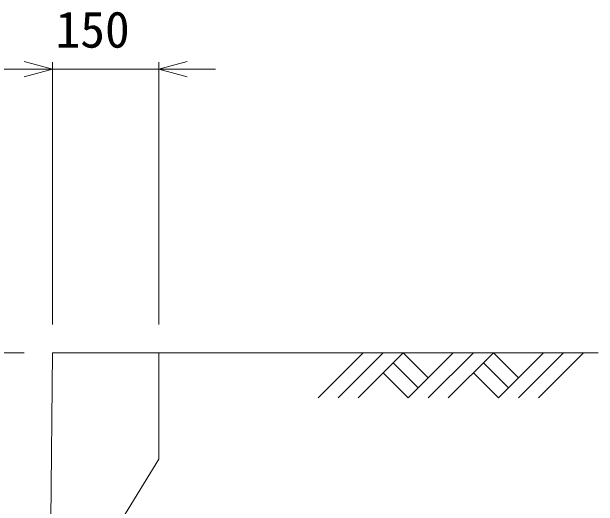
# Model space of a CAD drawing. Units: millimetres, scale not verified. Extents: x 748 to 253048, y 13754 to 73154.
# Drawn here: x 15122 to 19260, y 39272 to 42759 of the extents above; entities that cross this region are included whole.
import ezdxf
from ezdxf.enums import TextEntityAlignment as Align

# ---------------------------------------------------------------- set-up
doc = ezdxf.new("R2010")
doc.units = ezdxf.units.MM
doc.header["$LTSCALE"] = 300
for name, color, linetype, lineweight in [('0_2', 1, 'Continuous', 18), ('D-DCR', 7, 'Continuous', 18), ('D-STR', 1, 'Continuous', 18), ('D-STR-DIM', 7, 'Continuous', 18)]:
    doc.layers.add(name, color=color, linetype=linetype, lineweight=lineweight)
doc.styles.add('ＭＳ ゴシック', font='')
doc.styles.get('ＭＳ ゴシック').set_extended_font_data('MS Gothic')

msp = doc.modelspace()

# ---------------------------------------------------------------- linework, layer by layer
at = {"layer": '0_2'}
for p, q in [((15210.3, 42407.2), (15410.3, 42353.6)), ((16160.3, 42353.6), (16360.3, 42407.2)), ((15410.3, 42353.6), (15210.3, 42300)), ((15410.3, 42353.6), (15210.3, 42353.6)), ((16360.3, 42300), (16160.3, 42353.6)), ((16160.3, 42353.6), (16360.3, 42353.6))]:
    msp.add_line(p, q, dxfattribs=at)
at = {"layer": 'D-DCR'}
for p, q in [((17283.1, 40035.4), (17601.3, 40353.6)), ((17424.6, 40035.4), (17742.8, 40353.6)), ((17566, 40035.4), (17884.2, 40353.6)), ((17884.2, 40353.6), (18061, 40176.8)), ((17919.5, 40035.4), (18237.7, 40353.6)), ((18061, 40035.4), (18379.2, 40353.6)), ((18202.4, 40035.4), (18520.6, 40353.6)), ((18520.6, 40353.6), (18697.4, 40176.8)), ((18555.9, 40035.4), (18874.1, 40353.6)), ((18697.4, 40035.4), (19015.6, 40353.6)), ((18838.8, 40035.4), (19157, 40353.6)), ((17813.5, 40282.9), (17990.3, 40106.1)), ((18449.9, 40282.9), (18626.6, 40106.1)), ((17742.8, 40212.2), (17919.5, 40035.4)), ((18379.2, 40212.2), (18555.9, 40035.4))]:
    msp.add_line(p, q, dxfattribs=at)
at = {"layer": 'D-STR'}
for p, q in [((15330.3, 32353.6), (15410.3, 40353.6)), ((15410.3, 40353.6), (16160.3, 40353.6)), ((16160.3, 39603.6), (16160.3, 40353.6)), ((16160.3, 40353.6), (19260.3, 40353.6)), ((15898.6, 39178.6), (16160.3, 39603.6))]:
    msp.add_line(p, q, dxfattribs=at)
at = {"layer": 'D-STR-DIM'}
for p, q in [((15410.3, 40553.6), (15410.3, 42403.6)), ((16160.3, 40553.6), (16160.3, 42403.6)), ((15210.3, 42353.6), (15010.3, 42353.6)), ((15410.3, 42353.6), (16160.3, 42353.6)), ((16360.3, 42353.6), (16560.3, 42353.6)), ((15210.3, 40353.6), (12080.3, 40353.6))]:
    msp.add_line(p, q, dxfattribs=at)

# ---------------------------------------------------------------- texts
at = {"layer": 'D-STR-DIM', "color": 1, "style": 'ＭＳ ゴシック'}
msp.add_text('150', height=256.6, dxfattribs=at).set_placement((15430.9, 42428.6), align=Align.BOTTOM_LEFT)

doc.saveas('drawing.dxf')
